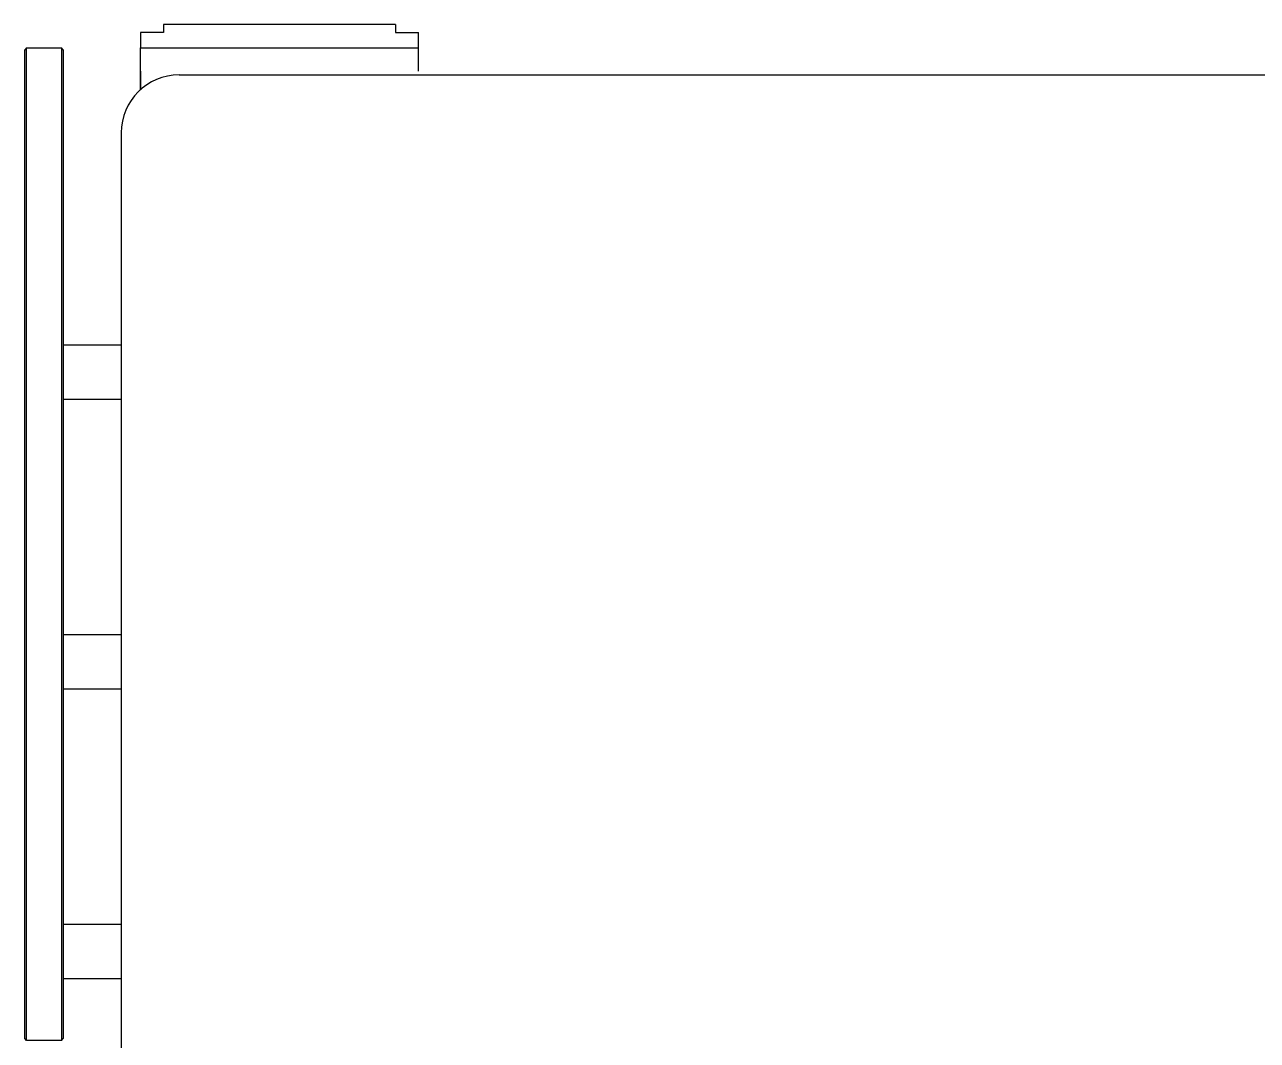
# Model space of a CAD drawing. Extents: x 2733443 to 3206532, y -1516114 to -1264405.
# Drawn here: x 2992503.3 to 2992776.5, y -1491242.7 to -1491017.6 of the extents above; entities that cross this region are included whole.
import ezdxf

# ---------------------------------------------------------------- set-up
doc = ezdxf.new("R2010")
doc.units = 0
doc.header["$MEASUREMENT"] = 0
doc.linetypes.add('1', pattern=[0, 0, 0])
doc.layers.get('0').update_dxf_attribs({"color": 250, "linetype": '1'})
doc.layers.add('furniture', color=33, linetype='Continuous')

# ---------------------------------------------------------------- blocks, each defined once
blk = doc.blocks.new('EQUIPMENT')
at = {"layer": 'furniture'}
for p, q in [((-39064.23, 11144.16), (-39064.23, 11140.73)), ((-39059.1, 11144.16), (-39064.23, 11144.16)), ((-39059.1, 11145.87), (-39059.1, 11144.16)), ((-39007.73, 11145.87), (-39059.1, 11145.87)), ((-39007.73, 11145.87), (-39007.73, 11144.16)), ((-39007.73, 11144.16), (-39002.59, 11144.16)), ((-39002.59, 11140.73), (-39002.59, 11144.16)), ((-39089.49, 11140.73), (-39089.91, 11140.3)), ((-39089.91, 10921.15), (-39089.91, 11140.3)), ((-39089.49, 11140.73), (-39081.78, 11140.73)), ((-39089.49, 10920.72), (-39089.49, 11140.73)), ((-39081.78, 11140.73), (-39081.78, 10920.72)), ((-39081.35, 11140.3), (-39081.78, 11140.73)), ((-39081.35, 11140.3), (-39081.35, 10921.15)), ((-39064.23, 11135.59), (-39064.23, 11140.73)), ((-39064.23, 11140.73), (-39002.59, 11140.73)), ((-39064.23, 11131.47), (-39064.23, 11140.73)), ((-39002.59, 11135.59), (-39002.59, 11140.73)), ((-39064.23, 11135.59), (-39064.23, 11131.47)), ((-39055.67, 11134.74), (-38577.64, 11134.74)), ((-39068.51, 11121.9), (-39068.51, 10912.16)), ((-39068.51, 11074.81), (-39081.35, 11074.81)), ((-39081.35, 11074.81), (-39081.35, 11062.83)), ((-39081.35, 11062.83), (-39068.51, 11062.83)), ((-39068.51, 11010.61), (-39081.35, 11010.61)), ((-39081.35, 11010.61), (-39081.35, 10998.62)), ((-39081.35, 10998.62), (-39068.51, 10998.62)), ((-39068.51, 10946.4), (-39081.35, 10946.4)), ((-39081.35, 10946.4), (-39081.35, 10934.41)), ((-39081.35, 10934.41), (-39068.51, 10934.41)), ((-39089.49, 10920.72), (-39089.91, 10921.15)), ((-39081.78, 10920.72), (-39089.49, 10920.72)), ((-39081.78, 10920.72), (-39081.35, 10921.15))]:
    blk.add_line(p, q, dxfattribs=at)
blk.add_arc((-39055.67, 11121.9), 12.84, 90, 180, dxfattribs=at)

msp = doc.modelspace()

# ---------------------------------------------------------------- block references
at = {"color": 240, "true_color": 0xed1f24}
msp.add_blockref('EQUIPMENT', (3031593.1809, -1502163.4359), dxfattribs=at)

doc.saveas('drawing.dxf')
